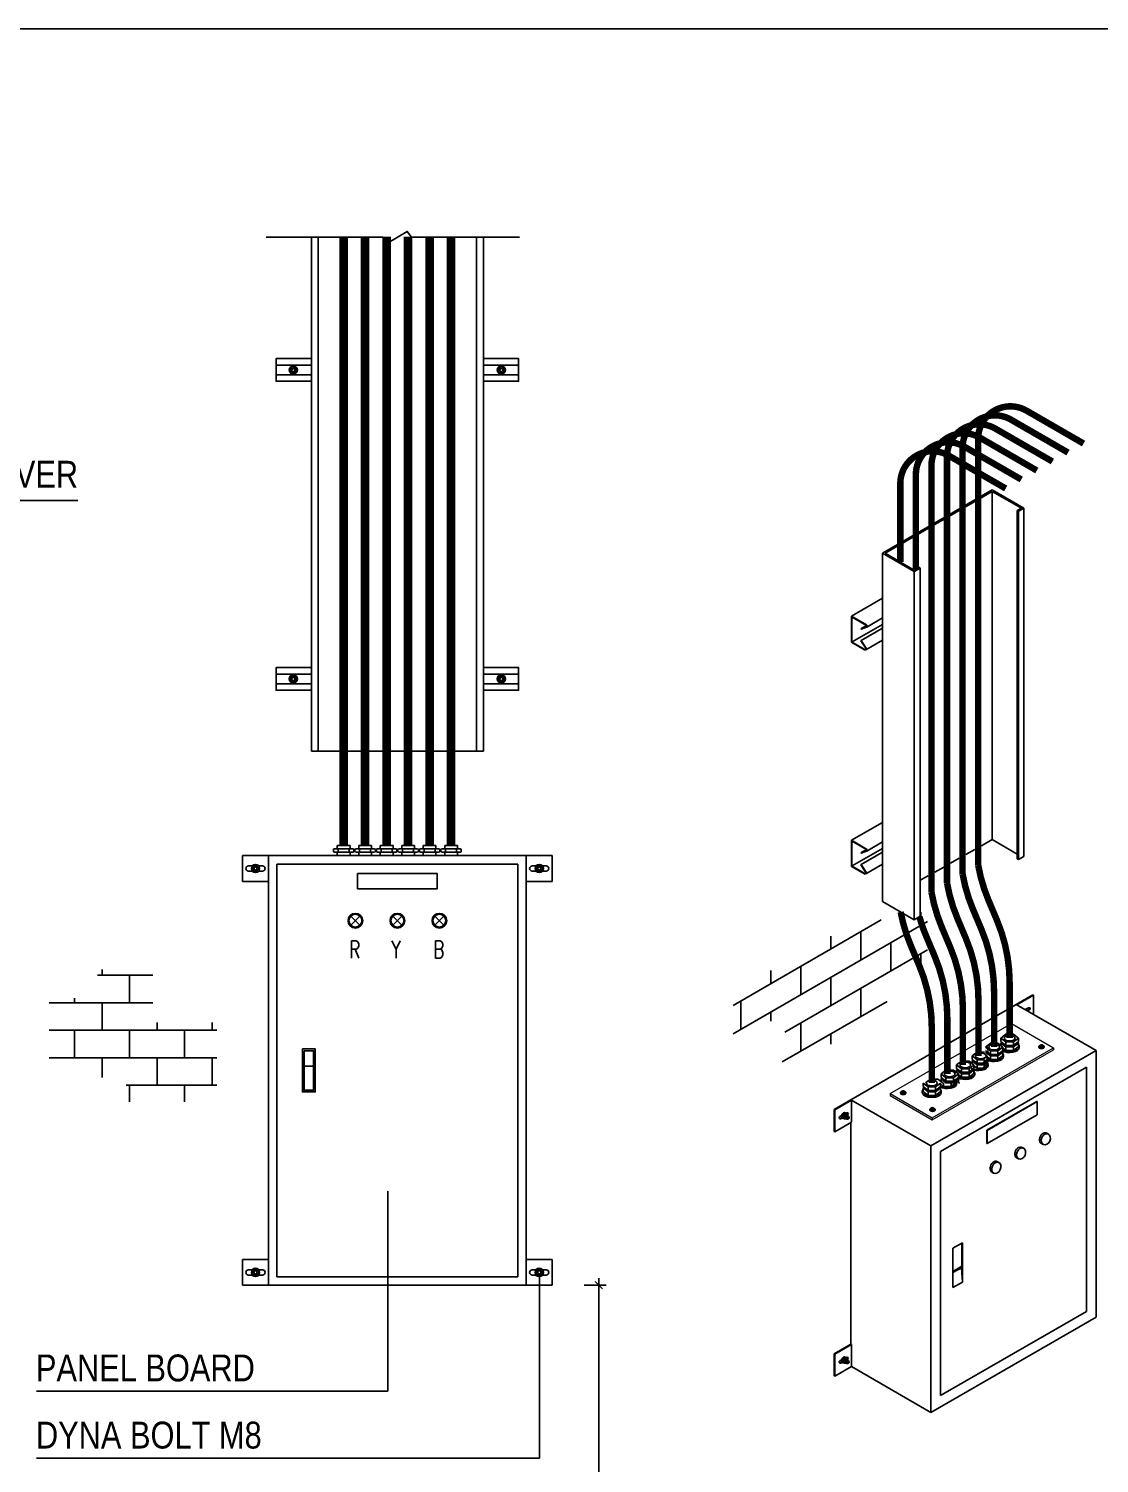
# Model space of a CAD drawing. Header units: inches. Extents: x -259 to 18436, y -3316 to 2573.
# Drawn here: x 812 to 2287, y 596 to 2573 of the extents above; entities that cross this region are included whole.
import ezdxf
from ezdxf.lldxf.tags import DXFTag

# ---------------------------------------------------------------- set-up
doc = ezdxf.new("R2010")
doc.units = ezdxf.units.IN
doc.header["$MEASUREMENT"] = 0
doc.layers.get('Defpoints').update_dxf_attribs({"color": 250})
for name, color, linetype in [('ELEC-TEXT', 7, 'Continuous'), ('TID-E-LADDER', 170, 'Continuous'), ('TID-E-TEXT-1', 15, 'Continuous'), ('TID-REVISE', 7, 'Continuous')]:
    doc.layers.add(name, color=color, linetype=linetype)
doc.styles.add('EL-ROMANS', font='romans.shx', dxfattribs={"width": 0.8})
doc.styles.add('ISO14', font='ARIALN.TTF')
doc.styles.get("Standard").update_dxf_attribs({"font": 'arial.ttf'})
doc.styles.add('TX-AN', font='ARIALN.TTF')
tags = doc.linetypes.add('HIDDEN', pattern=[0.375, 0.25, -0.125]).pattern_tags.tags
tags[6:7] = [DXFTag(74, 4), DXFTag(75, 0), DXFTag(340, '0'), DXFTag(46, 1.0), DXFTag(50, 0.0), DXFTag(44, 0.0), DXFTag(45, 0.0)]
tags[4:5] = [DXFTag(74, 4), DXFTag(75, 0), DXFTag(340, '0'), DXFTag(46, 1.0), DXFTag(50, 0.0), DXFTag(44, 0.0), DXFTag(45, 0.0)]
doc.dimstyles.get("Standard").update_dxf_attribs({"dimtxt": 0.18, "dimasz": 0.18, "dimexe": 0.18, "dimexo": 0.0625, "dimgap": 0.09, "dimtad": 1, "dimtih": 1, "dimtoh": 1, "dimdec": 4, "dimdsep": 46, "dimtxsty": 'Standard', "dimcen": 0.09, "dimazin": 3, "dimtfac": 1, "dimtdec": 4, "dimtmove": 0, "dimatfit": 3, "dimfxl": 1, "dimtolj": 1})
doc.dimstyles.new('TID-100', dxfattribs={"dimscale": 100, "dimtxt": 2.5, "dimasz": 1.3, "dimexe": 1, "dimexo": 0.625, "dimgap": 1, "dimtad": 1, "dimzin": 4, "dimdsep": 46, "dimtxsty": 'ISO14', "dimblk": 'OBLIQUE', "dimcen": 2.5, "dimdle": 1, "dimazin": 3, "dimtfac": 0.5, "dimtmove": 2, "dimatfit": 3, "dimfxl": 2, "dimfxlon": 1, "dimtolj": 1, "dimlwd": -1, "dimlwe": -1})

# ---------------------------------------------------------------- blocks, each defined once
blk = doc.blocks.new('_OBLIQUE')
at = {"color": 0, "linetype": 'ByBlock'}
blk.add_line((-0.5, -0.5), (0.5, 0.5), dxfattribs=at)
blk = doc.blocks.new('*D4')
at = {"color": 7}
for p, q in [((1597.3, 851.4), (1597.3, 39.2)), ((1577.3, 841.4), (1607.3, 841.4)), ((1577.3, 49.2), (1607.3, 49.2))]:
    blk.add_line(p, q, dxfattribs=at)
at = {"layer": 'Defpoints', "color": 0}
for p in [(1521.3, 841.4), (1521.3, 49.2), (1597.3, 49.2)]:
    blk.add_point(p, dxfattribs=at)
at = {"color": 7, "xscale": 10, "yscale": 10, "zscale": 10}
for p, rotation in [((1597.3, 841.4), 90), ((1597.3, 49.2), 270)]:
    blk.add_blockref('_OBLIQUE', p, dxfattribs=dict(at, rotation=rotation))
at = {"color": 15, "insert": (1574.6, 445.3), "char_height": 25, "attachment_point": 5, "rotation": 90, "style": 'ISO14'}
blk.add_mtext('\\A1;1000', dxfattribs=at)
blk = doc.blocks.new('D')
at = {"layer": 'TID-REVISE', "color": 8}
for p, q in [((-93.6, -11.2), (44.4, 68.5)), ((-93.6, -37.5), (87.3, 67)), ((81.1, 75.6), (81.1, 63.4)), ((-2.6, 53.5), (-2.6, 41.3)), ((25.3, 57.5), (25.3, 31.1)), ((-45.4, -35.9), (87.3, 40.7)), ((53.2, 47.3), (53.2, 21.8)), ((81.1, 37.1), (81.1, 24.6)), ((-58.4, 21.3), (-58.4, 9.1)), ((-30.5, 25.2), (-30.5, -1.1)), ((-2.6, 15), (-2.6, -10.4)), ((25.3, 4.8), (25.3, -21.5)), ((-86.3, -7), (-86.3, -33.3)), ((-47.7, -63.6), (49.8, -7.3)), ((-58.4, -17.2), (-58.4, -25.7)), ((-30.5, -27.4), (-30.5, -53.7)), ((-2.6, -37.6), (-2.6, -47.3))]:
    blk.add_line(p, q, dxfattribs=at)

msp = doc.modelspace()

# ---------------------------------------------------------------- hatches: boundary and pattern name
h = msp.add_hatch()
h.set_pattern_fill('AR-B816', color=8, scale=4.736, style=0)
h.set_pattern_definition([(0, (-374.935, -3884.315), (0, 37.888), []), (90, (-374.935, -3884.315), (-37.888, 37.888), [37.888, -37.888])])
h.paths.add_polyline_path([(1071.1879, 1203.3918), (983.0622, 1203.3918), (983.0622, 1276.2904), (907.0918, 1276.2904), (907.0918, 1236.8037), (840.2378, 1236.8037), (840.2378, 1127.4558), (946.5964, 1127.4558), (946.5964, 1094.0439), (1071.1879, 1094.0439)])

# ---------------------------------------------------------------- linework, layer by layer
for p, q in [((1201.53, 2285.2095), (1201.53, 1577.0138)), ((1438.33, 2285.2095), (1438.33, 1577.0138)), ((1152.9874, 2109.1283), (1201.53, 2109.1283)), ((1152.9874, 2095.7545), (1201.53, 2095.7545)), ((1486.8726, 2109.1283), (1438.33, 2109.1283)), ((1486.8726, 2095.7545), (1438.33, 2095.7545)), ((1945.2746, 1763.1672), (1988.0074, 1787.839)), ((1945.2746, 1763.1672), (1945.2746, 1727.2726)), ((1945.2746, 1763.1672), (1966.1499, 1751.1148)), ((1945.9406, 1759.1298), (1945.9406, 1728.6184)), ((1948.4381, 1760.5717), (1965.8169, 1750.5381)), ((1966.2146, 1748.2703), (1988.0074, 1760.8524)), ((1946.1637, 1727.7859), (1988.0074, 1751.9444)), ((1958.3617, 1745.8311), (1966.0973, 1750.2972)), ((1958.3617, 1745.8311), (1965.6866, 1748.7446)), ((1958.6079, 1745.2122), (1958.3617, 1745.8311)), ((1958.6079, 1745.2122), (1965.9328, 1748.1258)), ((1958.6079, 1729.8316), (1988.0074, 1746.8054)), ((1945.2746, 1727.2726), (1963.1694, 1716.941)), ((1946.7731, 1727.1765), (1963.5024, 1717.5178)), ((1958.6079, 1729.8316), (1958.048, 1729.471)), ((1964.8417, 1718.924), (1958.048, 1729.471)), ((1965.4016, 1719.2846), (1958.6079, 1729.8316)), ((1964.8511, 1716.9508), (1988.0074, 1730.3201)), ((1152.9874, 1683.5145), (1201.53, 1683.5145)), ((1486.8726, 1683.5145), (1438.33, 1683.5145)), ((1152.9874, 1670.1407), (1201.53, 1670.1407)), ((1486.8726, 1670.1407), (1438.33, 1670.1407)), ((1201.53, 1577.0138), (1438.33, 1577.0138)), ((1945.2746, 1454.4442), (1988.0074, 1479.116)), ((1237.1377, 1442.8291), (1237.1377, 1447.4595)), ((1237.1377, 1447.4595), (1254.7224, 1447.4595)), ((1254.7224, 1442.8291), (1254.7224, 1447.4595)), ((1266.7377, 1442.8291), (1266.7377, 1447.4595)), ((1266.7377, 1447.4595), (1284.3224, 1447.4595)), ((1284.3224, 1442.8291), (1284.3224, 1447.4595)), ((1296.3377, 1442.8291), (1296.3377, 1447.4595)), ((1296.3377, 1447.4595), (1313.9224, 1447.4595)), ((1313.9224, 1442.8291), (1313.9224, 1447.4595)), ((1325.9377, 1442.8291), (1325.9377, 1447.4595)), ((1325.9377, 1447.4595), (1343.5224, 1447.4595)), ((1343.5224, 1442.8291), (1343.5224, 1447.4595)), ((1355.5377, 1442.8291), (1355.5377, 1447.4595)), ((1355.5377, 1447.4595), (1373.1224, 1447.4595)), ((1373.1224, 1442.8291), (1373.1224, 1447.4595)), ((1385.1377, 1442.8291), (1385.1377, 1447.4595)), ((1385.1377, 1447.4595), (1402.7224, 1447.4595)), ((1402.7224, 1442.8291), (1402.7224, 1447.4595)), ((1945.2746, 1454.4442), (1945.2746, 1418.5496)), ((1945.2746, 1454.4442), (1966.1499, 1442.3918)), ((1945.9406, 1450.4068), (1945.9406, 1419.8954)), ((1946.1637, 1419.0629), (1988.0074, 1443.2214)), ((1948.4381, 1451.8487), (1965.8169, 1441.8151)), ((1966.2146, 1439.5473), (1988.0074, 1452.1294)), ((1142.33, 1433.3571), (1106.81, 1433.3571)), ((1106.81, 1397.8371), (1106.81, 1433.3571)), ((1237.1377, 1437.9874), (1237.1377, 1433.3571)), ((1238.4152, 1438.544), (1238.4152, 1442.2726)), ((1253.4449, 1438.544), (1253.4449, 1442.2726)), ((1254.7224, 1437.9874), (1254.7224, 1433.3571)), ((1266.7377, 1437.9874), (1266.7377, 1433.3571)), ((1268.0152, 1438.544), (1268.0152, 1442.2726)), ((1283.0449, 1438.544), (1283.0449, 1442.2726)), ((1284.3224, 1437.9874), (1284.3224, 1433.3571)), ((1296.3377, 1437.9874), (1296.3377, 1433.3571)), ((1297.6152, 1438.544), (1297.6152, 1442.2726)), ((1312.6449, 1438.544), (1312.6449, 1442.2726)), ((1313.9224, 1437.9874), (1313.9224, 1433.3571)), ((1325.9377, 1437.9874), (1325.9377, 1433.3571)), ((1327.2152, 1438.544), (1327.2152, 1442.2726)), ((1342.2449, 1438.544), (1342.2449, 1442.2726)), ((1343.5224, 1437.9874), (1343.5224, 1433.3571)), ((1355.5377, 1437.9874), (1355.5377, 1433.3571)), ((1356.8152, 1438.544), (1356.8152, 1442.2726)), ((1371.8449, 1438.544), (1371.8449, 1442.2726)), ((1373.1224, 1437.9874), (1373.1224, 1433.3571)), ((1385.1377, 1437.9874), (1385.1377, 1433.3571)), ((1386.4152, 1438.544), (1386.4152, 1442.2726)), ((1401.4449, 1438.544), (1401.4449, 1442.2726)), ((1402.7224, 1437.9874), (1402.7224, 1433.3571)), ((1497.53, 1433.3571), (1533.05, 1433.3571)), ((1533.05, 1397.8371), (1533.05, 1433.3571)), ((1958.3617, 1437.1081), (1966.0973, 1441.5742)), ((1958.3617, 1437.1081), (1965.6866, 1440.0216)), ((1958.6079, 1436.4892), (1958.3617, 1437.1081)), ((1958.6079, 1436.4892), (1965.9328, 1439.4028)), ((1958.6079, 1421.1086), (1988.0074, 1438.0824)), ((1114.8987, 1419.1491), (1120.1011, 1419.1491)), ((1114.8987, 1412.0451), (1120.1011, 1412.0451)), ((1129.0389, 1419.1491), (1134.2413, 1419.1491)), ((1129.0389, 1412.0451), (1134.2413, 1412.0451)), ((1510.8211, 1419.1491), (1505.6187, 1419.1491)), ((1510.8211, 1412.0451), (1505.6187, 1412.0451)), ((1524.9613, 1419.1491), (1519.7589, 1419.1491)), ((1524.9613, 1412.0451), (1519.7589, 1412.0451)), ((1945.2746, 1418.5496), (1963.1694, 1408.218)), ((1946.7731, 1418.4535), (1963.5024, 1408.7948)), ((1958.6079, 1421.1086), (1958.048, 1420.748)), ((1964.8417, 1410.201), (1958.048, 1420.748)), ((1965.4016, 1410.5616), (1958.6079, 1421.1086)), ((1964.8511, 1408.2278), (1988.0074, 1421.5971)), ((1106.81, 1397.8371), (1142.33, 1397.8371)), ((1533.05, 1397.8371), (1497.53, 1397.8371)), ((1255.7981, 1350.0138), (1268.4267, 1337.3852)), ((1268.4267, 1350.0138), (1255.7981, 1337.3852)), ((1313.6157, 1350.0138), (1326.2443, 1337.3852)), ((1326.2443, 1350.0138), (1313.6157, 1337.3852)), ((1371.4334, 1350.0138), (1384.062, 1337.3852)), ((1384.062, 1350.0138), (1371.4334, 1337.3852)), ((1944.4535, 1097.0301), (2171.9755, 1228.39)), ((2195.1031, 1241.7427), (2171.9755, 1228.39)), ((2171.9755, 1228.39), (2282.0954, 1164.8122)), ((2195.9881, 1241.2318), (2172.8604, 1227.879)), ((2195.9881, 1241.2318), (2195.1031, 1241.7427)), ((2195.9881, 1241.2318), (2195.9881, 1214.5263)), ((2187.9423, 1223.3921), (2184.2872, 1221.2818)), ((2188.8333, 1220.8269), (2186.9542, 1219.742)), ((2189.7183, 1220.3159), (2187.8392, 1219.231)), ((2151.1209, 1181.9805), (2157.962, 1187.2357)), ((2157.962, 1187.2357), (2168.2321, 1187.2357)), ((2175.0732, 1181.9805), (2168.2321, 1187.2357)), ((2129.6754, 1169.5989), (2136.5165, 1174.8541)), ((2129.6754, 1169.5989), (2136.5165, 1164.3437)), ((2132.9017, 1169.7601), (2132.9017, 1164.8563)), ((2136.5165, 1174.8541), (2146.7866, 1174.8541)), ((2153.6276, 1169.5989), (2146.7866, 1174.8541)), ((2153.6276, 1169.5989), (2146.7866, 1164.3437)), ((2151.1209, 1181.9805), (2157.962, 1176.7253)), ((2151.1209, 1181.9805), (2151.1209, 1177.0767)), ((2151.1209, 1177.0767), (2157.962, 1171.8214)), ((2151.1209, 1175.1156), (2152.3973, 1176.0961)), ((2151.1209, 1175.1156), (2157.962, 1169.8604)), ((2151.1209, 1175.1156), (2151.1209, 1171.5245)), ((2153.6276, 1169.5989), (2153.6276, 1164.6951)), ((2153.6276, 1168.2862), (2157.962, 1164.9566)), ((2157.962, 1176.7253), (2168.2321, 1176.7253)), ((2157.962, 1176.7253), (2157.962, 1171.8214)), ((2157.962, 1171.8214), (2168.2321, 1171.8214)), ((2157.962, 1169.8604), (2168.2321, 1169.8604)), ((2157.962, 1169.8604), (2157.962, 1164.9566)), ((2175.0732, 1181.9805), (2168.2321, 1176.7253)), ((2175.0732, 1177.0767), (2168.2321, 1171.8214)), ((2168.2321, 1176.7253), (2168.2321, 1171.8214)), ((2175.0732, 1175.1156), (2168.2321, 1169.8604)), ((2175.0732, 1170.2118), (2168.2321, 1164.9566)), ((2168.2321, 1169.8604), (2168.2321, 1164.9566)), ((2175.0732, 1175.1156), (2173.7968, 1176.0961)), ((2175.0732, 1181.9805), (2175.0732, 1177.0767)), ((2175.0732, 1175.1156), (2175.0732, 1170.2118)), ((2176.204, 1170.2118), (2176.204, 1168.9844)), ((2203.2414, 1169.9498), (2203.2414, 1169.6046)), ((2204.2164, 1171.329), (2204.2164, 1169.9498)), ((2208.2855, 1172.6084), (2204.6771, 1170.5048)), ((2208.2855, 1171.9865), (2204.6771, 1169.8829)), ((2204.6771, 1170.5048), (2204.6771, 1169.8829)), ((2209.1784, 1172.1533), (2205.57, 1170.0497)), ((2205.57, 1170.0497), (2205.57, 1169.4278)), ((2208.2855, 1172.6084), (2208.2855, 1171.9865)), ((2209.6392, 1171.329), (2209.6392, 1169.9498)), ((2210.6141, 1169.9498), (2210.6141, 1169.6046)), ((2223.4377, 1168.4267), (2223.4377, 1165.6834)), ((2054.5735, 1033.4523), (2282.0954, 1164.8122)), ((2090.0107, 1144.9969), (2096.8517, 1150.2521)), ((2096.8517, 1150.2521), (2107.1218, 1150.2521)), ((2113.9629, 1144.9969), (2107.1218, 1150.2521)), ((2111.4562, 1157.3785), (2118.2973, 1162.6337)), ((2111.4562, 1157.3785), (2118.2973, 1152.1233)), ((2111.4562, 1157.3785), (2111.4562, 1152.4747)), ((2111.4562, 1152.4747), (2118.2973, 1147.2195)), ((2111.4562, 1150.5137), (2112.7326, 1151.4942)), ((2111.4562, 1150.5137), (2118.2973, 1145.2584)), ((2111.4562, 1150.5137), (2111.4562, 1146.9225)), ((2118.2973, 1162.6337), (2128.5674, 1162.6337)), ((2118.2973, 1152.1233), (2128.5674, 1152.1233)), ((2118.2973, 1152.1233), (2118.2973, 1147.2195)), ((2118.2973, 1147.2195), (2128.5674, 1147.2195)), ((2132.1821, 1157.2173), (2125.341, 1162.4725)), ((2132.1821, 1157.2173), (2125.341, 1151.9621)), ((2132.1821, 1152.3135), (2125.341, 1147.0583)), ((2132.1821, 1150.3524), (2125.341, 1145.0972)), ((2128.5674, 1152.1233), (2128.5674, 1147.2195)), ((2129.6754, 1164.6951), (2136.5165, 1159.4399)), ((2129.6754, 1162.734), (2136.5165, 1157.4788)), ((2132.1821, 1150.3524), (2130.9057, 1151.333)), ((2132.1821, 1157.2173), (2132.1821, 1152.3135)), ((2132.1821, 1155.9046), (2136.5165, 1152.575)), ((2132.1821, 1150.3524), (2132.1821, 1145.4486)), ((2132.9017, 1162.8952), (2134.1782, 1163.8758)), ((2132.9017, 1162.8952), (2132.9017, 1159.3041)), ((2136.5165, 1164.3437), (2146.7866, 1164.3437)), ((2136.5165, 1164.3437), (2136.5165, 1159.4399)), ((2136.5165, 1159.4399), (2146.7866, 1159.4399)), ((2136.5165, 1157.4788), (2146.7866, 1157.4788)), ((2136.5165, 1157.4788), (2136.5165, 1152.575)), ((2136.5165, 1152.575), (2146.7866, 1152.575)), ((2153.6276, 1164.6951), (2146.7866, 1159.4399)), ((2146.7866, 1164.3437), (2146.7866, 1159.4399)), ((2153.6276, 1162.734), (2146.7866, 1157.4788)), ((2153.6276, 1157.8302), (2146.7866, 1152.575)), ((2146.7866, 1157.4788), (2146.7866, 1152.575)), ((2153.6276, 1162.734), (2152.3512, 1163.7146)), ((2153.6276, 1162.734), (2153.6276, 1157.8302)), ((2154.7584, 1157.8302), (2154.7584, 1156.6028)), ((2157.962, 1164.9566), (2168.2321, 1164.9566)), ((2282.0954, 1164.8122), (2282.0954, 797.6369)), ((1191.4547, 1143.3113), (1204.4787, 1143.3113)), ((2067.8935, 1025.762), (2268.7754, 1141.7412)), ((2068.5651, 1132.6153), (2075.4062, 1137.8706)), ((2068.5651, 1132.6153), (2075.4062, 1127.3601)), ((2068.5651, 1132.6153), (2068.5651, 1127.7115)), ((2068.5651, 1127.7115), (2075.4062, 1122.4563)), ((2068.5651, 1125.7505), (2069.8415, 1126.731)), ((2075.4062, 1137.8706), (2085.6763, 1137.8706)), ((2075.4062, 1127.3601), (2085.6763, 1127.3601)), ((2075.4062, 1127.3601), (2075.4062, 1122.4563)), ((2092.5174, 1132.6153), (2085.6763, 1137.8706)), ((2092.5174, 1132.6153), (2085.6763, 1127.3601)), ((2092.5174, 1127.7115), (2085.6763, 1122.4563)), ((2085.6763, 1127.3601), (2085.6763, 1122.4563)), ((2090.0107, 1144.9969), (2096.8517, 1139.7417)), ((2090.0107, 1144.9969), (2090.0107, 1140.0931)), ((2090.0107, 1140.0931), (2096.8517, 1134.8379)), ((2090.0107, 1138.1321), (2091.2871, 1139.1126)), ((2090.0107, 1138.1321), (2096.8517, 1132.8769)), ((2090.0107, 1138.1321), (2090.0107, 1134.541)), ((2092.5174, 1125.7505), (2091.241, 1126.731)), ((2092.5174, 1132.6153), (2092.5174, 1127.7115)), ((2092.5174, 1131.3026), (2096.8517, 1127.973)), ((2096.8517, 1139.7417), (2107.1218, 1139.7417)), ((2096.8517, 1139.7417), (2096.8517, 1134.8379)), ((2096.8517, 1134.8379), (2107.1218, 1134.8379)), ((2096.8517, 1132.8769), (2107.1218, 1132.8769)), ((2096.8517, 1132.8769), (2096.8517, 1127.973)), ((2096.8517, 1127.973), (2107.1218, 1127.973)), ((2113.9629, 1144.9969), (2107.1218, 1139.7417)), ((2113.9629, 1140.0931), (2107.1218, 1134.8379)), ((2107.1218, 1139.7417), (2107.1218, 1134.8379)), ((2113.9629, 1138.1321), (2107.1218, 1132.8769)), ((2113.9629, 1133.2283), (2107.1218, 1127.973)), ((2107.1218, 1132.8769), (2107.1218, 1127.973)), ((2113.9629, 1138.1321), (2112.6865, 1139.1126)), ((2113.9629, 1144.9969), (2113.9629, 1140.0931)), ((2113.9629, 1143.6842), (2118.2973, 1140.3546)), ((2113.9629, 1138.1321), (2113.9629, 1133.2283)), ((2115.0937, 1133.2283), (2115.0937, 1132.0008)), ((2118.2973, 1145.2584), (2128.5674, 1145.2584)), ((2118.2973, 1145.2584), (2118.2973, 1140.3546)), ((2118.2973, 1140.3546), (2128.5674, 1140.3546)), ((2132.1821, 1145.4486), (2125.341, 1140.1934)), ((2128.5674, 1145.2584), (2128.5674, 1140.3546)), ((2133.3129, 1145.4486), (2133.3129, 1144.2212)), ((2268.7754, 1141.7412), (2268.7754, 805.3272)), ((2013.7678, 1107.9839), (2013.7678, 1106.6047)), ((2017.837, 1109.2633), (2014.2286, 1107.1597)), ((2017.837, 1108.6413), (2014.2286, 1106.5377)), ((2014.2286, 1107.1597), (2014.2286, 1106.5377)), ((2018.7299, 1108.8081), (2015.1215, 1106.7045)), ((2017.837, 1109.2633), (2017.837, 1108.6413)), ((2019.1906, 1107.9839), (2019.1906, 1106.6047)), ((2042.7624, 1108.3039), (2042.7624, 1107.0765)), ((2043.8932, 1120.0725), (2050.7343, 1114.8173)), ((2043.8932, 1120.0725), (2043.8932, 1115.1687)), ((2043.8932, 1115.1687), (2050.7343, 1109.9135)), ((2043.8932, 1113.2077), (2045.1697, 1114.1882)), ((2043.8932, 1113.2077), (2050.7343, 1107.9525)), ((2043.8932, 1113.2077), (2043.8932, 1108.3039)), ((2043.8932, 1108.3039), (2050.7343, 1103.0486)), ((2047.1196, 1120.2338), (2053.9607, 1125.489)), ((2050.7343, 1114.8173), (2061.0044, 1114.8173)), ((2050.7343, 1114.8173), (2050.7343, 1109.9135)), ((2050.7343, 1109.9135), (2061.0044, 1109.9135)), ((2050.7343, 1107.9525), (2061.0044, 1107.9525)), ((2050.7343, 1107.9525), (2050.7343, 1103.0486)), ((2053.9607, 1125.489), (2064.2308, 1125.489)), ((2067.8455, 1120.0725), (2061.0044, 1114.8173)), ((2067.8455, 1115.1687), (2061.0044, 1109.9135)), ((2061.0044, 1114.8173), (2061.0044, 1109.9135)), ((2067.8455, 1113.2077), (2061.0044, 1107.9525)), ((2067.8455, 1108.3039), (2061.0044, 1103.0486)), ((2061.0044, 1107.9525), (2061.0044, 1103.0486)), ((2071.0718, 1120.2338), (2064.2308, 1125.489)), ((2067.8455, 1113.2077), (2066.5691, 1114.1882)), ((2067.8455, 1120.0725), (2067.8455, 1115.1687)), ((2067.8455, 1118.7598), (2072.1799, 1115.4302)), ((2067.8455, 1113.2077), (2067.8455, 1108.3039)), ((2068.5651, 1125.7505), (2075.4062, 1120.4953)), ((2068.5651, 1125.7505), (2068.5651, 1122.1594)), ((2068.9763, 1108.3039), (2068.9763, 1107.0765)), ((2072.1799, 1120.3341), (2072.1799, 1115.4302)), ((2072.1799, 1115.4302), (2082.4499, 1115.4302)), ((2075.4062, 1122.4563), (2085.6763, 1122.4563)), ((2075.4062, 1120.4953), (2085.6763, 1120.4953)), ((2089.291, 1120.6855), (2082.4499, 1115.4302)), ((2082.4499, 1120.3341), (2082.4499, 1115.4302)), ((2092.5174, 1125.7505), (2085.6763, 1120.4953)), ((2092.5174, 1125.7505), (2092.5174, 1120.8467)), ((2093.6482, 1120.8467), (2093.6482, 1119.6193)), ((1944.4535, 1097.0301), (1921.3259, 1083.6773)), ((1945.3385, 1096.5192), (1922.2108, 1083.1664)), ((1944.4535, 1097.0301), (2054.5735, 1033.4523)), ((1945.3385, 1096.5192), (1945.3385, 1066.0287)), ((2012.7929, 1106.6047), (2012.7929, 1106.2595)), ((2015.1215, 1106.7045), (2015.1215, 1106.0826)), ((2020.1655, 1106.6047), (2020.1655, 1106.2595)), ((2050.7343, 1103.0486), (2061.0044, 1103.0486)), ((2131.7444, 1055.0792), (2200.4555, 1094.7496)), ((2132.2739, 1054.7735), (2200.985, 1094.4439)), ((2200.985, 1094.4439), (2200.4555, 1094.7496)), ((2200.985, 1094.4439), (2200.985, 1076.1796)), ((1921.3259, 1083.6773), (1921.3259, 1053.1869)), ((1922.2108, 1083.1664), (1921.3259, 1083.6773)), ((1922.2108, 1083.1664), (1922.2108, 1052.6759)), ((1932.3868, 1075.847), (1929.8515, 1074.3832)), ((1931.7143, 1072.3791), (1930.7425, 1071.818)), ((1932.3183, 1071.706), (1931.6275, 1071.3071)), ((1932.7273, 1071.4698), (1932.3129, 1071.709)), ((1933.3283, 1075.6993), (1933.0997, 1075.9821)), ((1933.3283, 1075.6993), (1934.0877, 1075.4052)), ((1933.9612, 1071.1989), (1933.5528, 1071.3571)), ((1934.2533, 1074.87), (1936.2872, 1076.8207)), ((1935.9003, 1073.9191), (1934.2533, 1074.87)), ((1934.2533, 1071.6027), (1934.2533, 1074.87)), ((1935.9003, 1070.6518), (1934.2533, 1071.6027)), ((1934.2903, 1075.3268), (1934.8726, 1075.5944)), ((1934.2903, 1075.3268), (1934.4821, 1075.0895)), ((1934.8726, 1075.5944), (1934.932, 1075.5209)), ((1936.1985, 1076.7356), (1935.8357, 1076.9451)), ((1935.9003, 1073.9191), (1937.9342, 1075.8698)), ((1935.9003, 1070.6518), (1935.9003, 1073.9191)), ((1935.9003, 1070.6518), (1937.9342, 1070.3845)), ((1936.2872, 1076.8207), (1938.7786, 1076.9079)), ((1937.9342, 1075.8698), (1936.2872, 1076.8207)), ((1936.8273, 1078.5996), (1936.4189, 1078.7577)), ((1937.0115, 1078.9369), (1936.6494, 1079.146)), ((1939.4058, 1070.2824), (1937.4758, 1071.3967)), ((1937.9342, 1075.8698), (1940.4256, 1075.957)), ((1937.9342, 1070.3845), (1938.4958, 1070.8078)), ((1940.4256, 1075.957), (1938.7786, 1076.9079)), ((1941.3983, 1073.7335), (1939.4683, 1074.8478)), ((1940.4256, 1075.957), (1940.4256, 1074.2951)), ((2053.1587, 1083.2995), (2053.1587, 1082.9543)), ((2054.1336, 1084.6787), (2054.1336, 1083.2995)), ((2058.2027, 1085.9581), (2054.5943, 1083.8545)), ((2058.2027, 1085.3362), (2054.5943, 1083.2326)), ((2054.5943, 1083.8545), (2054.5943, 1083.2326)), ((2059.0956, 1085.5029), (2055.4872, 1083.3993)), ((2055.4872, 1083.3993), (2055.4872, 1082.7774)), ((2058.2027, 1085.9581), (2058.2027, 1085.3362)), ((2059.5564, 1084.6787), (2059.5564, 1083.2995)), ((2060.5313, 1083.2995), (2060.5313, 1082.9543)), ((2132.2739, 1036.5093), (2200.985, 1076.1796)), ((1922.2108, 1052.6759), (1921.3259, 1053.1869)), ((1922.2108, 1052.6759), (1945.3385, 1066.0287)), ((1944.4535, 1065.5178), (1944.4535, 760.3453)), ((2131.7444, 1055.0792), (2131.7444, 1036.815)), ((2132.2739, 1054.7735), (2131.7444, 1055.0792)), ((2132.2739, 1054.7735), (2132.2739, 1036.5093)), ((2216.6786, 1049.6245), (2214.2967, 1050.9997)), ((2054.5735, 1033.4523), (2054.5735, 666.277)), ((2132.2739, 1036.5093), (2131.7444, 1036.815)), ((2182.6141, 1029.9574), (2180.2322, 1031.3326)), ((2209.2111, 1035.3465), (2206.8233, 1036.7251)), ((2067.8935, 1025.762), (2067.8935, 689.3479)), ((2148.5495, 1010.2902), (2146.1676, 1011.6654)), ((2175.1466, 1015.6793), (2172.7588, 1017.0579)), ((2141.0821, 996.0121), (2138.6943, 997.3907)), ((2097.9413, 899.9999), (2085.032, 892.5467)), ((2085.032, 892.5467), (2085.032, 838.2672)), ((2097.3775, 867.6313), (2097.3775, 899.6744)), ((2097.9413, 845.7204), (2097.9413, 899.9999)), ((1106.81, 876.8771), (1142.33, 876.8771)), ((1106.81, 876.8771), (1106.81, 841.3571)), ((1533.05, 876.8771), (1497.53, 876.8771)), ((1533.05, 876.8771), (1533.05, 841.3571)), ((1114.8987, 862.6691), (1120.1011, 862.6691)), ((1114.8987, 855.5651), (1120.1011, 855.5651)), ((1129.0389, 862.6691), (1134.2413, 862.6691)), ((1129.0389, 855.5651), (1134.2413, 855.5651)), ((1510.8211, 862.6691), (1505.6187, 862.6691)), ((1510.8211, 855.5651), (1505.6187, 855.5651)), ((1524.9613, 862.6691), (1519.7589, 862.6691)), ((1524.9613, 855.5651), (1519.7589, 855.5651)), ((2085.032, 860.5036), (2097.3775, 867.6313)), ((2096.8017, 865.6158), (2085.032, 858.8205)), ((2096.8017, 865.6158), (2095.3441, 866.4573)), ((2097.9413, 845.7204), (2096.8017, 865.6158)), ((1142.33, 841.3571), (1106.81, 841.3571)), ((1497.53, 841.3571), (1533.05, 841.3571)), ((2085.032, 838.2672), (2097.9413, 845.7204)), ((2054.5735, 666.277), (2282.0954, 797.6369)), ((2067.8935, 689.3479), (2268.7754, 805.3272)), ((1944.4535, 760.3453), (1921.3259, 746.9925)), ((1945.3385, 759.8343), (1922.2108, 746.4816)), ((1945.3385, 759.8343), (1944.4535, 760.3453)), ((1945.3385, 759.8343), (1945.3385, 729.3439)), ((1921.3259, 746.9925), (1921.3259, 716.502)), ((1922.2108, 746.4816), (1921.3259, 746.9925)), ((1922.2108, 746.4816), (1922.2108, 715.9911)), ((1932.3868, 739.1622), (1929.8515, 737.6984)), ((1931.7143, 735.6943), (1930.7425, 735.1332)), ((1932.3183, 735.0211), (1931.6275, 734.6223)), ((1932.7273, 734.785), (1932.3129, 735.0242)), ((1933.3283, 739.0145), (1933.0997, 739.2973)), ((1933.3283, 739.0145), (1934.0877, 738.7204)), ((1933.9612, 734.514), (1933.5528, 734.6722)), ((1934.2533, 738.1852), (1936.2872, 740.1359)), ((1935.9003, 737.2343), (1934.2533, 738.1852)), ((1934.2533, 734.9179), (1934.2533, 738.1852)), ((1935.9003, 733.9669), (1934.2533, 734.9179)), ((1934.2903, 738.6419), (1934.8726, 738.9096)), ((1934.2903, 738.6419), (1934.4821, 738.4047)), ((1934.8726, 738.9096), (1934.932, 738.8361)), ((1936.1985, 740.0508), (1935.8357, 740.2602)), ((1935.9003, 737.2343), (1937.9342, 739.185)), ((1935.9003, 733.9669), (1935.9003, 737.2343)), ((1935.9003, 733.9669), (1937.9342, 733.6997)), ((1936.2872, 740.1359), (1938.7786, 740.2231)), ((1937.9342, 739.185), (1936.2872, 740.1359)), ((1936.8273, 741.9147), (1936.4189, 742.0729)), ((1937.0115, 742.2521), (1936.6494, 742.4612)), ((1939.4058, 733.5976), (1937.4758, 734.7119)), ((1937.9342, 739.185), (1940.4256, 739.2722)), ((1937.9342, 733.6997), (1938.4958, 734.123)), ((1940.4256, 739.2722), (1938.7786, 740.2231)), ((1941.3983, 737.0487), (1939.4683, 738.163)), ((1940.4256, 739.2722), (1940.4256, 737.6102)), ((1922.2108, 715.9911), (1921.3259, 716.502)), ((1922.2108, 715.9911), (1945.3385, 729.3439)), ((1945.3385, 729.3439), (2054.5735, 666.277)), ((823.1497, 695.6961), (1306.8286, 695.6961)), ((823.1497, 603.2056), (1515.7208, 603.2056))]:
    msp.add_line(p, q)
at = {"color": 8, "linetype": 'HIDDEN'}
for p, q in [((1211.002, 2285.2095), (1211.002, 1577.0138)), ((1428.858, 2285.2095), (1428.858, 1577.0138))]:
    msp.add_line(p, q, dxfattribs=at)
at = {"lineweight": 0}
for p, q in [((1998.3959, 1105.3888), (2165.5092, 1201.8717)), ((2165.5092, 1201.8717), (2223.4377, 1168.4267)), ((2056.3244, 1071.9438), (2223.4377, 1168.4267)), ((2056.3244, 1069.2005), (2223.4377, 1165.6834)), ((1998.3959, 1105.3888), (2056.3244, 1071.9438)), ((1998.3959, 1105.3888), (1998.3959, 1102.6456)), ((1998.3959, 1102.6456), (2056.3244, 1069.2005)), ((2056.3244, 1071.9438), (2056.3244, 1069.2005))]:
    msp.add_line(p, q, dxfattribs=at)
for points in [[(-259.4178, 2572.5834), (4531.4391, 2572.5834), (4531.4391, -371.4802), (-259.4178, -371.4802)], [(1181.4689, 2102.4414), (1179.1141, 2106.52), (1174.4046, 2106.52), (1172.0498, 2102.4414), (1174.4046, 2098.3628), (1179.1141, 2098.3628)], [(1458.3911, 2102.4414), (1460.7459, 2106.52), (1465.4555, 2106.52), (1467.8103, 2102.4414), (1465.4555, 2098.3628), (1460.7459, 2098.3628)], [(1181.4689, 1676.8276), (1179.1141, 1680.9062), (1174.4046, 1680.9062), (1172.0498, 1676.8276), (1174.4046, 1672.749), (1179.1141, 1672.749)], [(1458.3911, 1676.8276), (1460.7459, 1680.9062), (1465.4555, 1680.9062), (1467.8103, 1676.8276), (1465.4555, 1672.749), (1460.7459, 1672.749)], [(1142.33, 1433.3571), (1497.53, 1433.3571), (1497.53, 841.3571), (1142.33, 841.3571)], [(1129.2796, 1415.5971), (1126.9248, 1419.6757), (1122.2152, 1419.6757), (1119.8605, 1415.5971), (1122.2152, 1411.5185), (1126.9248, 1411.5185)], [(1154.17, 1421.5171), (1485.69, 1421.5171), (1485.69, 853.1971), (1154.17, 853.1971)], [(1265.0968, 1408.621), (1374.7633, 1408.621), (1374.7633, 1387.6648), (1265.0968, 1387.6648)], [(1510.5805, 1415.5971), (1512.9352, 1419.6757), (1517.6448, 1419.6757), (1519.9996, 1415.5971), (1517.6448, 1411.5185), (1512.9352, 1411.5185)], [(1189.0867, 1166.9571), (1206.8467, 1166.9571), (1206.8467, 1107.7571), (1189.0867, 1107.7571)], [(1191.4547, 1164.5891), (1204.4787, 1164.5891), (1204.4787, 1110.1251), (1191.4547, 1110.1251)], [(1129.2796, 859.1171), (1126.9248, 855.0385), (1122.2152, 855.0385), (1119.8605, 859.1171), (1122.2152, 863.1957), (1126.9248, 863.1957)], [(1510.5805, 859.1171), (1512.9352, 855.0385), (1517.6448, 855.0385), (1519.9996, 859.1171), (1517.6448, 863.1957), (1512.9352, 863.1957)]]:
    msp.add_lwpolyline(points, close=True)
for points in [[(1488.1961, 2285.2095), (1339.5357, 2285.2095), (1333.6157, 2293.3495), (1306.4254, 2277.0695), (1300.5054, 2285.2095), (1139.3722, 2285.2095)], [(1201.53, 2086.873), (1152.9874, 2086.873), (1152.9874, 2118.0098), (1201.53, 2118.0098)], [(1438.33, 2086.873), (1486.8726, 2086.873), (1486.8726, 2118.0098), (1438.33, 2118.0098)], [(1201.53, 1661.2593), (1152.9874, 1661.2593), (1152.9874, 1692.396), (1201.53, 1692.396)], [(1438.33, 1661.2593), (1486.8726, 1661.2593), (1486.8726, 1692.396), (1438.33, 1692.396)], [(1235.1296, 1442.8291), (1256.7305, 1442.8291)], [(1264.7296, 1442.8291), (1286.3305, 1442.8291)], [(1294.3296, 1442.8291), (1315.9305, 1442.8291)], [(1323.9296, 1442.8291), (1345.5305, 1442.8291)], [(1353.5296, 1442.8291), (1375.1305, 1442.8291)], [(1383.1296, 1442.8291), (1404.7305, 1442.8291)], [(1231.844, 1442.2726), (1231.844, 1442.2726), (1231.844, 1438.544)], [(1235.1296, 1437.9874), (1256.7305, 1437.9874)], [(1260.0161, 1438.544), (1260.0161, 1442.2726)], [(1261.444, 1442.2726), (1261.444, 1442.2726), (1261.444, 1438.544)], [(1264.7296, 1437.9874), (1286.3305, 1437.9874)], [(1289.6161, 1438.544), (1289.6161, 1442.2726)], [(1291.044, 1442.2726), (1291.044, 1442.2726), (1291.044, 1438.544)], [(1294.3296, 1437.9874), (1315.9305, 1437.9874)], [(1319.2161, 1438.544), (1319.2161, 1442.2726)], [(1320.644, 1442.2726), (1320.644, 1442.2726), (1320.644, 1438.544)], [(1323.9296, 1437.9874), (1345.5305, 1437.9874)], [(1348.8161, 1438.544), (1348.8161, 1442.2726)], [(1350.244, 1442.2726), (1350.244, 1442.2726), (1350.244, 1438.544)], [(1353.5296, 1437.9874), (1375.1305, 1437.9874)], [(1378.4161, 1438.544), (1378.4161, 1442.2726)], [(1379.844, 1442.2726), (1379.844, 1442.2726), (1379.844, 1438.544)], [(1383.1296, 1437.9874), (1404.7305, 1437.9874)], [(1408.0161, 1438.544), (1408.0161, 1442.2726)]]:
    msp.add_lwpolyline(points)
at = {"const_width": 11.84}
for points in [[(1245.93, 2286.2461), (1245.93, 1447.4595)], [(1275.53, 2286.2461), (1275.53, 1447.4595)], [(1305.13, 2286.2461), (1305.13, 1447.4595)], [(1334.73, 2286.2461), (1334.73, 1447.4595)], [(1364.33, 2286.2461), (1364.33, 1447.4595)], [(1393.93, 2286.2461), (1393.93, 1447.4595)]]:
    msp.add_lwpolyline(points, dxfattribs=at)
at = {"const_width": 8.88}
for points in [[(2264.8936, 2001.0172), (2186.3372, 2046.3718, 0.577350269), (2119.7372, 2007.9203), (2119.7372, 1420.451)], [(2243.448, 1988.6356), (2164.8916, 2033.9902, 0.577350269), (2098.2916, 1995.5387), (2098.2916, 1408.0694)], [(2200.557, 1963.8725), (2122.0006, 2009.227, 0.577350269), (2055.4006, 1970.7755), (2055.4006, 1383.3062)], [(2222.0025, 1976.2541), (2143.4461, 2021.6086, 0.577350269), (2076.8461, 1983.1571), (2076.8461, 1395.6878)], [(2179.1114, 1951.4909), (2100.555, 1996.8454, 0.577350269), (2033.955, 1958.3939), (2033.955, 1828.1818)], [(2157.6659, 1939.1093), (2079.1095, 1984.4638, 0.577350269), (2012.5095, 1946.0123), (2012.5095, 1837.8511)], [(2119.7372, 1420.451, 0.057200974), (2133.9705, 1371.864), (2145.6374, 1344.2115, -0.100145298), (2163.0971, 1257.914), (2163.0971, 1181.9805)], [(2098.2916, 1408.0694, 0.057200974), (2112.525, 1359.4824), (2124.1918, 1331.8299, -0.100145298), (2141.6515, 1245.5324), (2141.6515, 1169.5989)], [(2055.4006, 1383.3062, 0.057200974), (2069.6339, 1334.7193), (2081.3008, 1307.0667, -0.100145298), (2098.7604, 1220.7692), (2098.7604, 1144.8357)], [(2076.8461, 1395.6878, 0.057200974), (2091.0794, 1347.1009), (2102.7463, 1319.4483, -0.100145298), (2120.206, 1233.1508), (2120.206, 1157.2173)], [(2013.031, 1355.6333, 0.053861795), (2026.7428, 1309.9561), (2038.4097, 1282.3036, -0.100145298), (2055.8694, 1196.0061), (2055.8694, 1120.0725)], [(2038.8612, 1349.0977, 0.031945797), (2048.1884, 1322.3377), (2059.8552, 1294.6852, -0.100145298), (2077.3149, 1208.3877), (2077.3149, 1132.4541)]]:
    msp.add_lwpolyline(points, format="xyb", dxfattribs=at)
for centre, radius in [((1176.7594, 2102.4414), 5.7086), ((1176.7594, 2102.4414), 4.0786), ((1176.7594, 2102.4414), 2.1858), ((1463.1007, 2102.4414), 5.7086), ((1463.1007, 2102.4414), 4.0786), ((1463.1007, 2102.4414), 2.1858), ((1176.7594, 1676.8276), 5.7086), ((1176.7594, 1676.8276), 4.0786), ((1463.1007, 1676.8276), 5.7086), ((1463.1007, 1676.8276), 4.0786), ((1176.7594, 1676.8276), 2.1858), ((1463.1007, 1676.8276), 2.1858), ((1124.57, 1415.5971), 5.7086), ((1124.57, 1415.5971), 4.0786), ((1124.57, 1415.5971), 2.1858), ((1515.29, 1415.5971), 5.7086), ((1515.29, 1415.5971), 4.0786), ((1515.29, 1415.5971), 2.1858), ((1262.1124, 1343.6995), 10.1138), ((1262.1124, 1343.6995), 8.9298), ((1319.93, 1343.6995), 10.1138), ((1319.93, 1343.6995), 8.9298), ((1377.7477, 1343.6995), 10.1138), ((1377.7477, 1343.6995), 8.9298), ((1124.57, 859.1171), 5.7086), ((1124.57, 859.1171), 4.0786), ((1124.57, 859.1171), 2.1858), ((1515.29, 859.1171), 5.7086), ((1515.29, 859.1171), 4.0786), ((1515.29, 859.1171), 2.1858)]:
    msp.add_circle(centre, radius)
for centre, radius, start, end in [((1947.6056, 1759.1298), 1.665, 60, 180), ((1965.3174, 1749.6729), 0.999, 291.6906464, 60), ((1965.3174, 1749.6729), 1.665, 291.6906464, 60), ((1947.6056, 1728.6184), 1.665, 180, 240), ((1964.0019, 1718.383), 1.665, 240, 32.7871672), ((1964.0019, 1718.383), 0.999, 240, 32.7871672), ((1235.1296, 1432.8528), 9.9763, 70.7713356, 109.2286644), ((1245.93, 1391.8168), 51.0123, 81.5286452, 98.4713548), ((1256.7305, 1432.8528), 9.9763, 70.7713356, 109.2286644), ((1264.7296, 1432.8528), 9.9763, 70.7713356, 109.2286644), ((1275.53, 1391.8168), 51.0123, 81.5286452, 98.4713548), ((1286.3305, 1432.8528), 9.9763, 70.7713356, 109.2286644), ((1294.3296, 1432.8528), 9.9763, 70.7713356, 109.2286644), ((1305.13, 1391.8168), 51.0123, 81.5286452, 98.4713548), ((1315.9305, 1432.8528), 9.9763, 70.7713356, 109.2286644), ((1323.9296, 1432.8528), 9.9763, 70.7713356, 109.2286644), ((1334.73, 1391.8168), 51.0123, 81.5286452, 98.4713548), ((1345.5305, 1432.8528), 9.9763, 70.7713356, 109.2286644), ((1353.5296, 1432.8528), 9.9763, 70.7713356, 109.2286644), ((1364.33, 1391.8168), 51.0123, 81.5286452, 98.4713548), ((1375.1305, 1432.8528), 9.9763, 70.7713356, 109.2286644), ((1383.1296, 1432.8528), 9.9763, 70.7713356, 109.2286644), ((1393.93, 1391.8168), 51.0123, 81.5286452, 98.4713548), ((1404.7305, 1432.8528), 9.9763, 70.7713356, 109.2286644), ((1947.6056, 1450.4068), 1.665, 60, 180), ((1235.1296, 1447.9638), 9.9763, 250.7713356, 289.2286644), ((1245.93, 1488.9998), 51.0123, 261.5286452, 278.4713548), ((1256.7305, 1447.9638), 9.9763, 250.7713356, 289.2286644), ((1264.7296, 1447.9638), 9.9763, 250.7713356, 289.2286644), ((1275.53, 1488.9998), 51.0123, 261.5286452, 278.4713548), ((1286.3305, 1447.9638), 9.9763, 250.7713356, 289.2286644), ((1294.3296, 1447.9638), 9.9763, 250.7713356, 289.2286644), ((1305.13, 1488.9998), 51.0123, 261.5286452, 278.4713548), ((1315.9305, 1447.9638), 9.9763, 250.7713356, 289.2286644), ((1323.9296, 1447.9638), 9.9763, 250.7713356, 289.2286644), ((1334.73, 1488.9998), 51.0123, 261.5286452, 278.4713548), ((1345.5305, 1447.9638), 9.9763, 250.7713356, 289.2286644), ((1353.5296, 1447.9638), 9.9763, 250.7713356, 289.2286644), ((1364.33, 1488.9998), 51.0123, 261.5286452, 278.4713548), ((1375.1305, 1447.9638), 9.9763, 250.7713356, 289.2286644), ((1383.1296, 1447.9638), 9.9763, 250.7713356, 289.2286644), ((1393.93, 1488.9998), 51.0123, 261.5286452, 278.4713548), ((1404.7305, 1447.9638), 9.9763, 250.7713356, 289.2286644), ((1965.3174, 1440.9499), 0.999, 291.6906464, 60), ((1965.3174, 1440.9499), 1.665, 291.6906464, 60), ((1114.8987, 1415.5971), 3.552, 90, 270), ((1134.2413, 1415.5971), 3.552, 270, 90), ((1505.6187, 1415.5971), 3.552, 90, 270), ((1524.9613, 1415.5971), 3.552, 270, 90), ((1947.6056, 1419.8954), 1.665, 180, 240), ((1964.0019, 1409.66), 1.665, 240, 32.7871672), ((1964.0019, 1409.66), 0.999, 240, 32.7871672), ((1936.0155, 1072.8462), 3.0215, 124.8171532, 172.8704032), ((1929.4087, 1081.1145), 6.3218, 305.7220658, 326.1130735), ((1929.8171, 1080.9563), 6.3218, 303.7394618, 326.1130735), ((1936.4239, 1072.688), 3.0215, 135.9223829, 172.8704032), ((1929.0404, 1082.8518), 8.9959, 304.1300453, 318.3752293), ((1114.8987, 859.1171), 3.552, 90, 270), ((1134.2413, 859.1171), 3.552, 270, 90), ((1505.6187, 859.1171), 3.552, 90, 270), ((1524.9613, 859.1171), 3.552, 270, 90), ((1936.0155, 736.1613), 3.0215, 124.8171532, 172.8704032), ((1929.4087, 744.4297), 6.3218, 305.7220658, 326.1130735), ((1929.8171, 744.2715), 6.3218, 303.7394618, 326.1130735), ((1936.4239, 736.0032), 3.0215, 135.9223829, 172.8704032), ((1929.0404, 746.1669), 8.9959, 304.1300453, 318.3752293)]:
    msp.add_arc(centre, radius, start, end)
for centre, major_axis, ratio, start_param, end_param in [((2188.8303, 1221.854), (2.3297, 1.345), 0.660206165, 4.71238898, 7.853981634), ((2187.9453, 1222.3649), (2.3297, 1.345), 0.660206165, -1.570796327, 0.094274725), ((2163.0971, 1170.2118), (13.1069, 0), 0.534599671, 2.723155462, 2.877155154), ((2163.0971, 1175.1156), (-9.8302, 0), 0.534599671, -0.057160804, 3.198753458), ((2163.0971, 1168.9844), (-13.1069, 0), 0.534599671, 0.717005702, 3.141592654), ((2163.0971, 1170.2118), (-13.1069, 0), 0.534599671, 0.763421484, 3.560029845), ((2206.9278, 1169.9498), (-3.6863, 0), 0.534599671, -0.744351405, 3.885944059), ((2206.9278, 1169.6046), (3.6863, 0), 0.534599671, 3.141592654, 6.283185307), ((2206.9278, 1171.329), (-2.7114, 0), 0.545118662, 4.18791858, 6.874741198), ((2206.9278, 1169.9498), (2.7114, 0), 0.545118662, 3.141592654, 6.283185307), ((2206.9278, 1170.7071), (2.7114, 0), 0.545118662, 3.733148545, 4.18791858), ((2206.9278, 1171.329), (-2.7114, 0), 0.545118662, 1.046325927, 3.733148545), ((2206.9278, 1170.7071), (2.7114, 0), 0.545118662, 0.880934512, 1.046325927), ((2120.206, 1145.4486), (-13.1069, 0), 0.534599671, 0.763421484, 3.560029845), ((2123.4323, 1145.6098), (13.1069, 0), 0.534599671, 2.723155462, 2.877155154), ((2123.4323, 1150.5137), (-9.8302, 0), 0.534599671, -0.057160804, 3.198753458), ((2141.6515, 1162.734), (-9.8302, 0), 0.534599671, -0.057160804, 3.198753458), ((2141.6515, 1156.6028), (-13.1069, 0), 0.534599671, 0.717005702, 3.141592654), ((2141.6515, 1157.8302), (-13.1069, 0), 0.534599671, 0.763421484, 3.560029845), ((2144.8779, 1157.9914), (13.1069, 0), 0.534599671, 2.723155462, 2.877155154), ((2101.9868, 1133.2283), (13.1069, 0), 0.534599671, 2.723155462, 2.877155154), ((2101.9868, 1138.1321), (-9.8302, 0), 0.534599671, -0.057160804, 3.198753458), ((2101.9868, 1132.0008), (-13.1069, 0), 0.534599671, 0.717005702, 3.141592654), ((2101.9868, 1133.2283), (-13.1069, 0), 0.534599671, 0.763421484, 3.560029845), ((2120.206, 1144.2212), (13.1069, 0), 0.534599671, 3.858598356, 6.283185307), ((2016.4792, 1106.6047), (-3.6863, 0), 0.534599671, -0.744351405, 3.885944059), ((2016.4792, 1107.9839), (2.7114, 0), 0.545118662, 1.046325927, 3.733148545), ((2016.4792, 1107.9839), (2.7114, 0), 0.545118662, 4.18791858, 6.874741198), ((2016.4792, 1107.362), (2.7114, 0), 0.545118662, 0.880934512, 1.046325927), ((2055.8694, 1108.3039), (-13.1069, 0), 0.534599671, -0.418437192, 3.560029845), ((2055.8694, 1107.0765), (13.1069, 0), 0.534599671, 3.141592654, 6.283185307), ((2055.8694, 1113.2077), (-9.8302, 0), 0.534599671, -0.057160804, 3.198753458), ((2077.3149, 1119.458), (-13.1069, 0), 0.534599671, 0.717005702, 3.141592654), ((2077.3149, 1120.6855), (-13.1069, 0), 0.534599671, 0.763421484, 3.560029845), ((2080.5412, 1120.8467), (13.1069, 0), 0.534599671, 2.723155462, 2.877155154), ((2080.5412, 1125.7505), (-9.8302, 0), 0.534599671, -0.057160804, 3.198753458), ((2016.4792, 1106.2595), (3.6863, 0), 0.534599671, 3.141592654, 6.283185307), ((2016.4792, 1106.6047), (2.7114, 0), 0.545118662, 3.141592654, 6.283185307), ((2016.4792, 1107.362), (2.7114, 0), 0.545118662, 3.733148545, 4.18791858), ((1930.7395, 1072.8452), (-2.3297, -1.345), 0.660206165, 4.71238898, 7.853981634), ((1929.8545, 1073.3561), (2.3297, 1.345), 0.660206165, 3.775656256, 4.71238898), ((1934.9858, 1075.0574), (1.4331, 3.7003), 0.373134136, 2.227698147, 3.141592654), ((1935.3943, 1074.8992), (1.4331, 3.7003), 0.373134136, 2.227698147, 3.594997059), ((1934.9858, 1075.0574), (1.4331, 3.7003), 0.373134136, 0, 1.02413454), ((1935.3943, 1074.8992), (1.4331, 3.7003), 0.373134136, -0.875629454, 1.02413454), ((1935.3943, 1074.8992), (0.857, 2.2128), 0.280782291, -0.416374149, 0.681631182), ((1934.9858, 1075.0574), (0.857, 2.2128), 0.280782291, -0.543644043, -0.334899104), ((1938.1807, 1077.1414), (2.3297, 1.345), 0.660206165, -1.167802568, 1.570796327), ((1937.2957, 1077.6523), (2.3297, 1.345), 0.660206165, -1.167802568, 0.094274725), ((2056.845, 1083.2995), (-3.6863, 0), 0.534599671, -0.744351405, 3.885944059), ((2056.845, 1082.9543), (3.6863, 0), 0.534599671, 3.141592654, 6.283185307), ((2056.845, 1084.6787), (2.7114, 0), 0.545118662, 1.046325927, 3.733148545), ((2056.845, 1083.2995), (2.7114, 0), 0.545118662, 3.141592654, 6.283185307), ((2056.845, 1084.0568), (2.7114, 0), 0.545118662, 3.733148545, 4.18791858), ((2056.845, 1084.6787), (2.7114, 0), 0.545118662, 4.18791858, 6.874741198), ((2056.845, 1084.0568), (2.7114, 0), 0.545118662, 0.880934512, 1.046325927), ((2210.6037, 1043.8365), (3.2791, 7.3742), 0.737491703, -0.078021903, 3.081226661), ((2176.5392, 1024.1693), (3.2791, 7.3742), 0.737491703, -0.078021903, 3.081226661), ((2142.4746, 1004.5021), (3.2791, 7.3742), 0.737491703, -0.078021903, 3.08122666), ((1930.7395, 736.1603), (-2.3297, -1.345), 0.660206165, 4.71238898, 7.853981634), ((1929.8545, 736.6713), (2.3297, 1.345), 0.660206165, 3.775656256, 4.71238898), ((1934.9858, 738.3726), (1.4331, 3.7003), 0.373134136, 2.227698147, 3.141592654), ((1935.3943, 738.2144), (1.4331, 3.7003), 0.373134136, 2.227698147, 3.594997059), ((1934.9858, 738.3726), (1.4331, 3.7003), 0.373134136, 0, 1.02413454), ((1935.3943, 738.2144), (1.4331, 3.7003), 0.373134136, -0.875629454, 1.02413454), ((1935.3943, 738.2144), (0.857, 2.2128), 0.280782291, -0.416374149, 0.681631182), ((1934.9858, 738.3726), (0.857, 2.2128), 0.280782291, -0.543644043, -0.334899104), ((1938.1807, 740.4566), (2.3297, 1.345), 0.660206165, -1.167802568, 1.570796327), ((1937.2957, 740.9675), (2.3297, 1.345), 0.660206165, -1.167802568, 0.094274725)]:
    msp.add_ellipse(centre, major_axis=major_axis, ratio=ratio, start_param=start_param, end_param=end_param)
for centre, major_axis, ratio in [((2163.0971, 1181.9805), (-7.3726, 0), 0.534599671), ((2141.6515, 1169.5989), (-7.3726, 0), 0.534599671), ((2101.9868, 1144.9969), (-7.3726, 0), 0.534599671), ((2123.4323, 1157.3785), (-7.3726, 0), 0.534599671), ((2080.5412, 1132.6153), (-7.3726, 0), 0.534599671), ((2055.8694, 1120.0725), (-7.3726, 0), 0.534599671), ((2212.8983, 1042.5131), (-3.2791, -7.3742), 0.737491703), ((2178.8338, 1022.8459), (-3.2791, -7.3742), 0.737491703), ((2144.7692, 1003.1787), (-3.2791, -7.3742), 0.737491703)]:
    msp.add_ellipse(centre, major_axis=major_axis, ratio=ratio)
at = {"extrusion": (0, 0, -1)}
for centre, major_axis, start_param, end_param in [((1934.4908, 1075.4208), (2.1519, 3.7272), 3.153745753, 6.286322991), ((1934.8529, 1075.2118), (2.1519, 3.7272), 2.740473483, 7.094544764), ((1938.2469, 1073.2523), (1.1955, 2.0706), 2.55590711, 6.868870851), ((1938.4721, 1073.1223), (0.9962, 1.7255), 3.141592654, 6.283185307), ((1940.402, 1072.008), (0.9962, 1.7255), 2.631781555, 6.795286311), ((1934.4908, 738.736), (2.1519, 3.7272), 3.153745753, 6.286322991), ((1934.8529, 738.527), (2.1519, 3.7272), 2.740473483, 7.094544764), ((1938.2469, 736.5674), (1.1955, 2.0706), 2.55590711, 6.868870851), ((1938.4721, 736.4374), (0.9962, 1.7255), 3.141592654, 6.283185307), ((1940.402, 735.3232), (0.9962, 1.7255), 2.631781555, 6.795286311)]:
    msp.add_ellipse(centre, major_axis=major_axis, ratio=0.577350269, start_param=start_param, end_param=end_param, dxfattribs=at)
at = {"color": 8, "extrusion": (0, 0, -1)}
for centre in [(1938.6329, 1073.0294), (1938.7816, 1072.9435), (1938.942, 1072.8509), (1939.0797, 1072.7714), (1939.2154, 1072.6931), (1939.3641, 1072.6073), (1938.6329, 736.3445), (1938.7816, 736.2587), (1938.942, 736.1661), (1939.0797, 736.0866), (1939.2154, 736.0083), (1939.3641, 735.9224)]:
    msp.add_ellipse(centre, major_axis=(0.9962, 1.7255), ratio=0.577350269, start_param=3.141592654, end_param=6.283185307, dxfattribs=at)
at = {"extrusion": (0, 0, -1)}
for centre in [(1940.6696, 1071.8535), (1940.6696, 735.1687)]:
    msp.add_ellipse(centre, major_axis=(0.8966, 1.553), ratio=0.577350269, dxfattribs=at)
at = {"layer": 'TID-E-LADDER'}
for p, q in [((1988.0074, 1849.9466), (2139.2371, 1937.2591)), ((2139.2371, 1937.2591), (2182.8358, 1912.0874)), ((1991.5594, 1849.9466), (2139.2371, 1935.2084)), ((2139.2371, 1935.2084), (2179.2838, 1912.0874)), ((2139.2371, 1935.2084), (2139.2371, 1455.3425)), ((2173.6305, 1908.8235), (2179.2838, 1912.0874)), ((2175.4065, 1907.7981), (2173.6305, 1908.8235)), ((2173.6305, 1908.8235), (2173.6305, 1434.7775)), ((2175.4065, 1907.7981), (2182.8358, 1912.0874)), ((2175.4065, 1907.7981), (2175.4065, 1433.7521)), ((2182.8358, 1912.0874), (2182.8358, 1432.2215)), ((1988.0074, 1849.9466), (2031.6061, 1824.7749)), ((1988.0074, 1370.0807), (1988.0074, 1849.9466)), ((1991.5594, 1849.9466), (2031.6061, 1826.8256)), ((2031.6061, 1826.8256), (2038.1474, 1830.6023)), ((2031.6061, 1824.7749), (2039.9234, 1829.5769)), ((2031.6061, 1824.7749), (2031.6061, 1357.1147)), ((2038.1474, 1830.6023), (2039.9234, 1829.5769)), ((2039.9234, 1829.5769), (2039.9234, 1361.9167)), ((2139.2371, 1455.3425), (2124.2199, 1446.876)), ((2139.2371, 1455.3425), (2173.6305, 1435.4854)), ((2173.6305, 1457.137), (2173.6305, 1428.9576)), ((2175.4065, 1458.1624), (2175.4065, 1427.9322)), ((2182.8358, 1462.4517), (2182.8358, 1432.2215)), ((2093.743, 1429.6934), (2081.4188, 1422.7451)), ((2115.18, 1441.7794), (2102.9622, 1434.8911)), ((2175.4065, 1427.9322), (2173.6305, 1428.9576)), ((2175.4065, 1427.9322), (2182.8358, 1432.2215)), ((2050.8651, 1405.5193), (2039.9234, 1399.3505)), ((2072.2948, 1417.6011), (2059.9727, 1410.654)), ((1988.0074, 1370.0807), (2031.6061, 1344.909)), ((2031.6061, 1375.1392), (2031.6061, 1344.909)), ((2039.9234, 1379.9412), (2039.9234, 1349.711)), ((2031.6061, 1344.909), (2039.9234, 1349.711))]:
    msp.add_line(p, q, dxfattribs=at)

# ---------------------------------------------------------------- block references
at = {"color": 8, "xscale": 1.48, "yscale": 1.48, "zscale": 1.48}
msp.add_blockref('D', (1920.6572, 1243.3782), dxfattribs=at)

# ---------------------------------------------------------------- texts
at = {"layer": 'ELEC-TEXT', "linetype": 'Continuous', "style": 'EL-ROMANS', "width": 0.7}
for s, p in [('R', (1253.984, 1292.0909)), ('Y', (1311.8017, 1292.0909)), ('B', (1369.6193, 1292.0909))]:
    msp.add_text(s, height=23.68, dxfattribs=at).set_placement(p)
at = {"layer": 'TID-E-TEXT-1', "style": 'TX-AN'}
for s, p in [('CABLE TRAY C/W COVER', (359.9026, 1940.2338)), ('PANEL BOARD', (822.2497, 709.021)), ('DYNA BOLT M8', (822.2497, 616.5306))]:
    msp.add_text(s, height=37, dxfattribs=at).set_placement(p)

# ---------------------------------------------------------------- dimensions: what is measured, and where the dimension line sits
dim = msp.add_linear_dim(base=(1597.3466, 49.2467), p1=(1521.3414, 841.3571), p2=(1521.3414, 49.2467), angle=90, text='1000', dimstyle='TID-100', override={"dimscale": 10, "dimasz": 1, "dimexo": 1, "dimarcsym": 1})
dim.commit()
dim.dimension.update_dxf_attribs({"geometry": '*D4', "text_midpoint": (1574.5823, 445.3019)})

# ---------------------------------------------------------------- leaders
at = {"has_arrowhead": 0}
for points, override in [([(266.0397, 1922.6041), (879.6836, 1922.6041)], {"dimscale": 1.5, "dimasz": 20, "dimgap": 15}), ([(1306.8286, 971.2363), (1306.8286, 695.6961)], {"dimscale": 1.5, "dimasz": 20, "dimgap": 15, "dimtad": 0}), ([(1515.7208, 852.4831), (1515.7208, 603.2056)], {"dimscale": 1.5, "dimasz": 20, "dimgap": 15, "dimtad": 0})]:
    msp.add_leader(points, dimstyle='Standard', override=override, dxfattribs=at)

doc.saveas('drawing.dxf')
